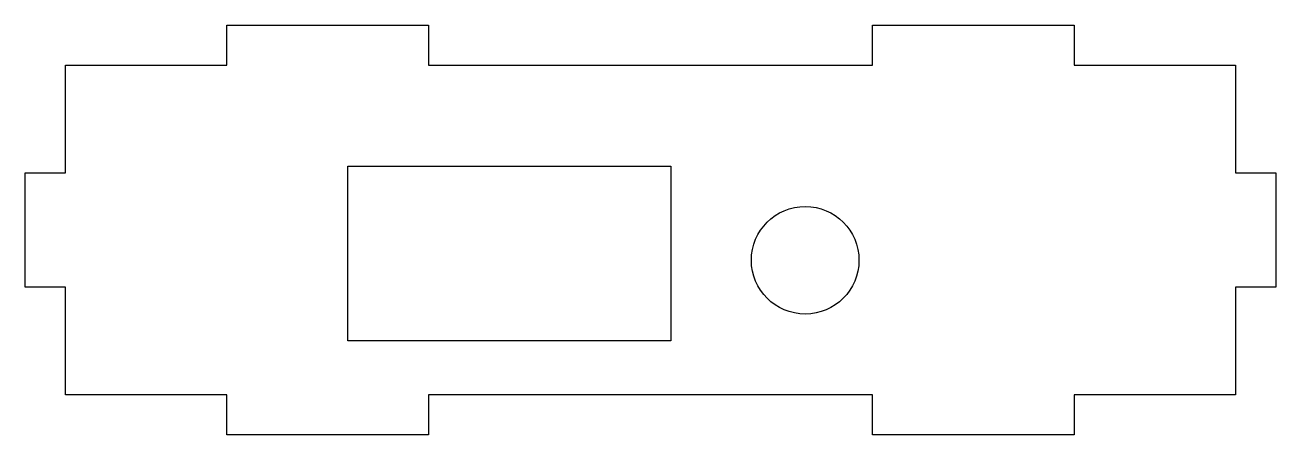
# Model space of a CAD drawing. Extents: x 0 to 93, y 0 to 30.5.
import ezdxf

# ---------------------------------------------------------------- set-up
doc = ezdxf.new("R2010")
doc.units = 0
doc.layers.get('0').update_dxf_attribs({"linetype": 'continuous'})

# ---------------------------------------------------------------- blocks, each defined once
blk = doc.blocks.new('SKETCH005')
at = {"color": 7}
for points in [[(15, 27.5), (15, 30.5), (30, 30.5), (30, 27.5), (63, 27.5), (63, 30.5), (78, 30.5), (78, 27.5), (90, 27.5), (90, 19.5), (93, 19.5), (93, 11), (90, 11), (90, 3), (78, 3), (78, 0), (63, 0), (63, 3), (30, 3), (30, 0), (15, 0), (15, 3), (3, 3), (3, 11), (0, 11), (0, 19.5), (3, 19.5), (3, 27.5)], [(24, 20), (48, 20), (48, 7), (24, 7)]]:
    blk.add_lwpolyline(points, close=True, dxfattribs=at)
blk.add_circle((58, 13), 4, dxfattribs=at)

msp = doc.modelspace()

# ---------------------------------------------------------------- block references
msp.add_blockref('SKETCH005', (0, 0))

doc.saveas('drawing.dxf')
